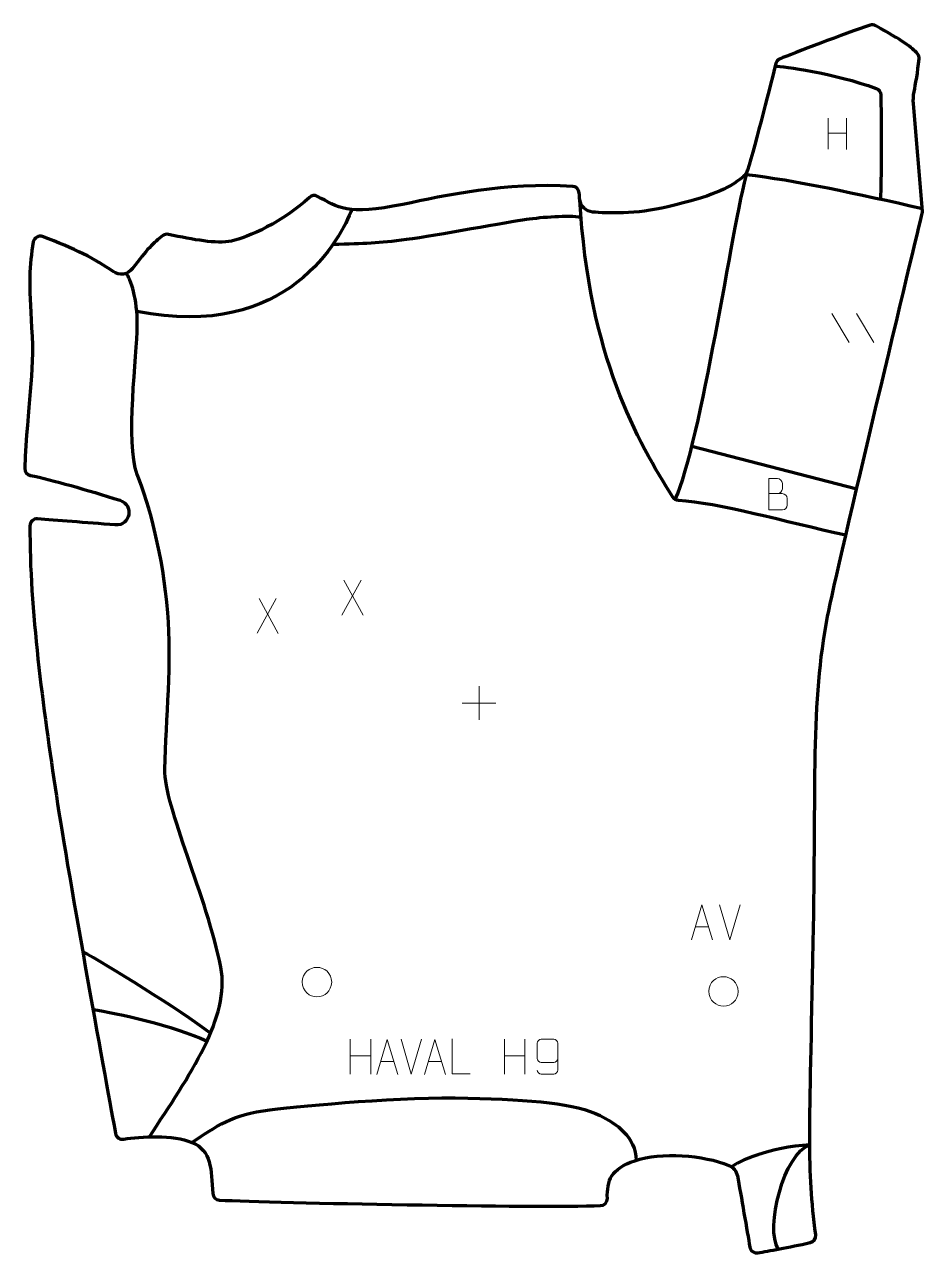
# Model space of a CAD drawing. Header units: millimetres. Extents: x -320 to 320, y -438 to 438.
import ezdxf

# ---------------------------------------------------------------- set-up
doc = ezdxf.new("R2010")
doc.units = ezdxf.units.MM
doc.header["$MEASUREMENT"] = 0
for name, color, linetype in [('layer 1', 7, 'Continuous'), ('layer 2', 7, 'Continuous'), ('layer 3', 7, 'Continuous')]:
    doc.layers.add(name, color=color, linetype=linetype)

msp = doc.modelspace()

# ---------------------------------------------------------------- linework, layer by layer
at = {"layer": 'layer 1', "color": 250, "lineweight": 9}
for points in [[(255.5296, 232.0574), (255.5296, 232.0574), (267.8939, 211.5131), (267.8939, 211.5131)], [(273.2595, 232.0574), (273.2595, 232.0574), (285.6238, 211.5131), (285.6238, 211.5131)], [(-140.7532, 28.87), (-140.7532, 28.87), (-154.4938, 3.9742), (-154.4938, 3.9742)], [(-153.0392, 28.87), (-153.0392, 28.87), (-139.2986, 3.9165), (-139.2986, 3.9165)], [(3.95, -33.8412), (3.95, -33.8412), (3.95, -57.8191), (3.95, -57.8191)], [(-8.0389, -45.8302), (-8.0389, -45.8302), (15.939, -45.8302), (15.939, -45.8302)], [(182.9133, -214.731), (182.9133, -214.731), (175.5915, -189.7774), (175.5915, -189.7774)], [(190.2352, -189.7774), (190.2352, -189.7774), (182.9134, -214.731), (182.9134, -214.731)], [(158.2764, -205.4743), (158.2764, -205.4743), (167.7721, -205.4743), (167.7721, -205.4743)]]:
    msp.add_open_spline(points, degree=3, dxfattribs=at)
for points, knots in [([(155.5538, -214.7237), (155.5538, -214.7237), (162.9248, -189.7702), (162.9248, -189.7702), (162.9248, -189.7702), (162.9248, -189.7702), (170.4947, -214.7237), (170.4947, -214.7237)], [0, 0, 0, 0, 0.33333333, 0.33333333, 0.33333333, 0.33333333, 1, 1, 1, 1]), ([(-122.2073, -244.7728), (-122.1366, -238.1324), (-116.8626, -234.2864), (-111.7073, -234.3834), (-111.7073, -234.3834), (-106.552, -234.2864), (-101.278, -238.3498), (-101.2073, -244.9902), (-101.2073, -244.9902), (-101.5775, -251.3195), (-106.0194, -255.3502), (-111.7073, -255.3796), (-111.7073, -255.3796), (-116.8626, -255.4766), (-122.1366, -251.4132), (-122.2073, -244.7728)], [0, 0, 0, 0, 0.2, 0.2, 0.2, 0.2, 0.4, 0.4, 0.4, 0.4, 0.6, 0.6, 0.6, 0.6, 1, 1, 1, 1]), ([(167.8209, -251.4186), (167.8916, -244.7782), (173.1656, -240.9322), (178.3209, -241.0292), (178.3209, -241.0292), (183.4762, -240.9322), (188.7502, -244.9956), (188.8209, -251.636), (188.8209, -251.636), (188.4507, -257.9653), (184.0088, -261.996), (178.3209, -262.0254), (178.3209, -262.0254), (173.1656, -262.1224), (167.8916, -258.059), (167.8209, -251.4186)], [0, 0, 0, 0, 0.2, 0.2, 0.2, 0.2, 0.4, 0.4, 0.4, 0.4, 0.6, 0.6, 0.6, 0.6, 1, 1, 1, 1])]:
    msp.add_open_spline(points, degree=3, knots=knots, dxfattribs=at)
at = {"layer": 'layer 2', "color": 230, "lineweight": 200}
msp.add_open_spline([(-249.5823, -356.9205), (-252.2981, -357.4087), (-254.8956, -355.6166), (-255.3957, -352.9031), (-255.3957, -352.9031), (-260.9055, -322.9974), (-288.9535, -170.2111), (-297.6537, -111.8698), (-297.6537, -111.8698), (-307.0337, -48.9659), (-316.9499, 21.4365), (-316.4846, 80.6221), (-316.4846, 80.6221), (-316.4617, 83.516), (-313.988, 85.7819), (-311.1022, 85.5635), (-311.1022, 85.5635), (-297.9161, 84.5662), (-276.9082, 82.9226), (-255.616, 81.2434), (-255.616, 81.2434), (-244.9162, 80.3995), (-241.9688, 95.6088), (-252.2081, 98.8269), (-252.2081, 98.8269), (-275.9501, 106.2884), (-300.3948, 113.4255), (-316.2123, 116.5878), (-316.2123, 116.5878), (-318.626, 117.0704), (-320.3306, 119.2347), (-320.2325, 121.6942), (-320.2325, 121.6942), (-318.3599, 168.5319), (-313.0694, 187.6181), (-315.2763, 221.8287), (-315.2763, 221.8287), (-317.3207, 253.5168), (-317.0677, 266.3649), (-314.1037, 283.095), (-314.1037, 283.095), (-313.5608, 286.1607), (-310.3689, 287.986), (-307.4461, 286.9128), (-307.4461, 286.9128), (-285.069, 278.6969), (-269.4114, 270.7316), (-257.1647, 261.9989), (-257.1647, 261.9989), (-252.7214, 258.8305), (-246.5686, 259.7499), (-243.2963, 264.1167), (-243.2963, 264.1167), (-233.3024, 277.4531), (-228.3801, 282.7003), (-221.5994, 287.6198), (-221.5994, 287.6198), (-220.4606, 288.4463), (-219.0234, 288.7554), (-217.6451, 288.4714), (-217.6451, 288.4714), (-199.2734, 284.6861), (-184.085, 281.6032), (-172.5876, 283.7932), (-172.5876, 283.7932), (-161.1896, 285.9641), (-135.2835, 297.9804), (-117.1302, 314.8948), (-117.1302, 314.8948), (-115.5653, 316.3532), (-113.2462, 316.6611), (-111.3599, 315.6522), (-111.3599, 315.6522), (-96.8028, 307.8661), (-90.3671, 301.7594), (-50.3642, 309.9432), (-50.3642, 309.9432), (-20.4916, 316.0547), (22.5341, 325.814), (70.7247, 322.7741), (70.7247, 322.7741), (73.2499, 322.6146), (75.2495, 320.5763), (75.3892, 318.05), (75.3892, 318.05), (75.4904, 316.2236), (75.6492, 314.5946), (75.8351, 313.1637), (75.8351, 313.1637), (76.4394, 308.5176), (80.1668, 304.9126), (84.8309, 304.4709), (84.8309, 304.4709), (95.249, 303.4842), (115.7021, 302.7303), (138.6909, 308.2379), (138.6909, 308.2379), (169.7032, 315.6674), (181.1777, 320.6199), (192.2782, 329.57), (192.2782, 329.57), (193.835, 330.8252), (194.9727, 332.5238), (195.5527, 334.438), (195.5527, 334.438), (201.0666, 352.6385), (212.7958, 399.0753), (215.6286, 410.3459), (215.6286, 410.3459), (216.0226, 411.9133), (217.1455, 413.191), (218.6501, 413.7819), (218.6501, 413.7819), (228.3204, 417.5814), (264.8213, 431.8396), (282.9569, 437.7525), (282.9569, 437.7525), (284.2784, 438.1832), (285.7202, 438.0471), (286.9359, 437.374), (286.9359, 437.374), (305.7072, 426.9829), (312.9889, 421.8934), (316.7142, 417.417), (316.7142, 417.417), (317.563, 416.3974), (317.9705, 415.0826), (317.8519, 413.7615), (317.8519, 413.7615), (317.0084, 404.3621), (315.3426, 395.2223), (314.3234, 390.1652), (314.3234, 390.1652), (313.7632, 387.3853), (313.5957, 384.542), (313.8313, 381.7158), (313.8313, 381.7158), (313.8313, 381.7158), (320.2191, 305.0608), (320.2191, 305.0608), (320.2191, 305.0608), (320.2632, 304.5295), (320.2229, 303.9967), (320.0984, 303.4782), (320.0984, 303.4782), (316.4143, 288.1421), (259.6027, 51.5328), (252.6367, 16.0384), (252.6367, 16.0384), (240.6984, -44.7891), (244.5637, -106.7513), (242.404, -216.4705), (242.404, -216.4705), (239.645, -356.633), (237.959, -376.2809), (244.102, -425.1474), (244.102, -425.1474), (244.4244, -427.7131), (242.7424, -430.1053), (240.2182, -430.6652), (240.2182, -430.6652), (224.7623, -434.0906), (210.2, -436.6839), (202.8682, -437.9288), (202.8682, -437.9288), (200.1409, -438.392), (197.5561, -436.5551), (197.0953, -433.8275), (197.0953, -433.8275), (195.2648, -422.9908), (190.8336, -396.9191), (188.2354, -382.9879), (188.2354, -382.9879), (187.6124, -379.65), (185.3461, -376.8404), (182.1979, -375.5676), (182.1979, -375.5676), (164.0602, -368.2348), (133.9256, -365.7752), (115.064, -372.2342), (115.064, -372.2342), (98.0781, -378.0515), (95.1084, -386.1781), (95.4784, -399.1931), (95.4784, -399.1931), (95.5564, -401.9349), (93.3928, -404.2178), (90.6521, -404.3176), (90.6521, -404.3176), (45.8821, -405.9435), (-142.1588, -402.2697), (-181.2592, -400.3428), (-181.2592, -400.3428), (-183.795, -400.2176), (-185.8302, -398.2145), (-186.0066, -395.6816), (-186.0066, -395.6816), (-187.2064, -378.4431), (-186.849, -364.9292), (-201.0116, -359.1596), (-201.0116, -359.1596), (-214.2859, -353.7515), (-237.3409, -354.7213), (-249.5823, -356.9205)], degree=3, knots=[0, 0, 0, 0, 0.01923077, 0.01923077, 0.01923077, 0.01923077, 0.03846154, 0.03846154, 0.03846154, 0.03846154, 0.05769231, 0.05769231, 0.05769231, 0.05769231, 0.07692308, 0.07692308, 0.07692308, 0.07692308, 0.09615385, 0.09615385, 0.09615385, 0.09615385, 0.11538462, 0.11538462, 0.11538462, 0.11538462, 0.13461538, 0.13461538, 0.13461538, 0.13461538, 0.15384615, 0.15384615, 0.15384615, 0.15384615, 0.17307692, 0.17307692, 0.17307692, 0.17307692, 0.19230769, 0.19230769, 0.19230769, 0.19230769, 0.21153846, 0.21153846, 0.21153846, 0.21153846, 0.23076923, 0.23076923, 0.23076923, 0.23076923, 0.25, 0.25, 0.25, 0.25, 0.26923077, 0.26923077, 0.26923077, 0.26923077, 0.28846154, 0.28846154, 0.28846154, 0.28846154, 0.30769231, 0.30769231, 0.30769231, 0.30769231, 0.32692308, 0.32692308, 0.32692308, 0.32692308, 0.34615385, 0.34615385, 0.34615385, 0.34615385, 0.36538462, 0.36538462, 0.36538462, 0.36538462, 0.38461538, 0.38461538, 0.38461538, 0.38461538, 0.40384615, 0.40384615, 0.40384615, 0.40384615, 0.42307692, 0.42307692, 0.42307692, 0.42307692, 0.44230769, 0.44230769, 0.44230769, 0.44230769, 0.46153846, 0.46153846, 0.46153846, 0.46153846, 0.48076923, 0.48076923, 0.48076923, 0.48076923, 0.5, 0.5, 0.5, 0.5, 0.51923077, 0.51923077, 0.51923077, 0.51923077, 0.53846154, 0.53846154, 0.53846154, 0.53846154, 0.55769231, 0.55769231, 0.55769231, 0.55769231, 0.57692308, 0.57692308, 0.57692308, 0.57692308, 0.59615385, 0.59615385, 0.59615385, 0.59615385, 0.61538462, 0.61538462, 0.61538462, 0.61538462, 0.63461538, 0.63461538, 0.63461538, 0.63461538, 0.65384615, 0.65384615, 0.65384615, 0.65384615, 0.67307692, 0.67307692, 0.67307692, 0.67307692, 0.69230769, 0.69230769, 0.69230769, 0.69230769, 0.71153846, 0.71153846, 0.71153846, 0.71153846, 0.73076923, 0.73076923, 0.73076923, 0.73076923, 0.75, 0.75, 0.75, 0.75, 0.76923077, 0.76923077, 0.76923077, 0.76923077, 0.78846154, 0.78846154, 0.78846154, 0.78846154, 0.80769231, 0.80769231, 0.80769231, 0.80769231, 0.82692308, 0.82692308, 0.82692308, 0.82692308, 0.84615385, 0.84615385, 0.84615385, 0.84615385, 0.86538462, 0.86538462, 0.86538462, 0.86538462, 0.88461538, 0.88461538, 0.88461538, 0.88461538, 0.90384615, 0.90384615, 0.90384615, 0.90384615, 0.92307692, 0.92307692, 0.92307692, 0.92307692, 0.94230769, 0.94230769, 0.94230769, 0.94230769, 0.96153846, 0.96153846, 0.96153846, 0.96153846, 1, 1, 1, 1], dxfattribs=at)
at = {"layer": 'layer 3', "color": 142, "lineweight": 200}
for points, knots in [([(215.1495, 408.442), (220.8081, 408.6622), (256.6711, 403.7159), (287.3518, 392.6118), (287.3518, 392.6118), (289.3098, 391.9035), (290.6182, 390.0457), (290.6411, 387.9636), (290.6411, 387.9636), (290.9996, 355.8168), (290.9773, 329.8227), (290.3363, 313.1634)], [0, 0, 0, 0, 0.25, 0.25, 0.25, 0.25, 0.5, 0.5, 0.5, 0.5, 1, 1, 1, 1]), ([(265.636, 73.9309), (222.2412, 83.3218), (174.1089, 97.2738), (146.1611, 98.6606), (146.1611, 98.6606), (144.5292, 98.7413), (143.0443, 99.6127), (142.1775, 100.9974), (142.1775, 100.9974), (117.374, 140.6242), (82.103, 201.6862), (75.8349, 313.1636)], [0, 0, 0, 0, 0.25, 0.25, 0.25, 0.25, 0.5, 0.5, 0.5, 0.5, 1, 1, 1, 1]), ([(-100.2074, 281.5408), (-77.3491, 282.0357), (-68.384, 282.3345), (-47.7656, 285.0237), (-47.7656, 285.0237), (-27.1467, 287.7132), (26.0438, 297.8733), (37.6978, 299.3672), (37.6978, 299.3672), (49.3522, 300.8613), (67.1988, 302.4181), (76.6532, 300.8927)], [0, 0, 0, 0, 0.25, 0.25, 0.25, 0.25, 0.5, 0.5, 0.5, 0.5, 1, 1, 1, 1]), ([(-231.3024, -355.2097), (-202.6554, -311.4271), (-173.3632, -270.1955), (-180.3433, -234.1314), (-180.3433, -234.1314), (-189.9057, -184.7259), (-220.7882, -119.9548), (-220.1864, -92.8679), (-220.1864, -92.8679), (-219.3894, -57.0094), (-215.1409, -15.9969), (-218.0958, 18.4738), (-218.0958, 18.4738), (-221.6818, 60.309), (-231.1394, 94.9723), (-239.9045, 117.2848), (-239.9045, 117.2848), (-248.67, 139.5966), (-239.9045, 203.3201), (-239.9045, 223.2419), (-239.9045, 223.2419), (-239.9045, 243.1633), (-244.4002, 256.1729), (-247.8321, 260.7372)], [0, 0, 0, 0, 0.14285714, 0.14285714, 0.14285714, 0.14285714, 0.28571429, 0.28571429, 0.28571429, 0.28571429, 0.42857143, 0.42857143, 0.42857143, 0.42857143, 0.57142857, 0.57142857, 0.57142857, 0.57142857, 0.71428571, 0.71428571, 0.71428571, 0.71428571, 1, 1, 1, 1]), ([(-201.0115, -359.1595), (-183.3314, -347.8833), (-172.5738, -339.1178), (-145.2811, -335.9301), (-145.2811, -335.9301), (-117.9888, -332.7428), (-51.0524, -326.3681), (-4.1376, -327.5636), (-4.1376, -327.5636), (42.7781, -328.7585), (72.6009, -331.3807), (90.3903, -340.114), (90.3903, -340.114), (101.3473, -345.4928), (115.9806, -355.4814), (115.9806, -371.9304)], [0, 0, 0, 0, 0.2, 0.2, 0.2, 0.2, 0.4, 0.4, 0.4, 0.4, 0.6, 0.6, 0.6, 0.6, 1, 1, 1, 1]), ([(217.2552, -435.3494), (208.1267, -420.1983), (221.2751, -367.0079), (239.9314, -360.8325), (239.9314, -360.8325), (211.1751, -362.8254), (188.338, -372.785), (184.1643, -376.6433)], [0, 0, 0, 0, 0.33333333, 0.33333333, 0.33333333, 0.33333333, 1, 1, 1, 1])]:
    msp.add_open_spline(points, degree=3, knots=knots, dxfattribs=at)
at = {"layer": 'layer 3', "color": 250, "lineweight": 9}
for points in [[(252.9941, 371.4486), (252.9941, 371.4486), (252.9941, 349.2559), (252.9941, 349.2559)], [(266.1098, 371.4486), (266.1098, 371.4486), (266.1098, 349.0983), (266.1098, 349.0983)], [(253.0116, 360.8062), (253.0116, 360.8062), (266.1098, 360.8062), (266.1098, 360.8062)], [(-80.1552, 41.8635), (-80.1552, 41.8635), (-93.8958, 16.9677), (-93.8958, 16.9677)], [(-92.4412, 41.8635), (-92.4412, 41.8635), (-78.7006, 16.91), (-78.7006, 16.91)], [(-88.0158, -285.6275), (-88.0158, -285.6275), (-88.0158, -310.405), (-88.0158, -310.405)], [(-73.3725, -285.6275), (-73.3725, -285.6275), (-73.3725, -310.581), (-73.3725, -310.581)], [(-44.392, -310.5811), (-44.392, -310.5811), (-51.7138, -285.6275), (-51.7138, -285.6275)], [(-37.0701, -285.6275), (-37.0701, -285.6275), (-44.3919, -310.5811), (-44.3919, -310.5811)], [(21.9842, -285.6275), (21.9842, -285.6275), (21.9842, -310.405), (21.9842, -310.405)], [(36.6275, -285.6275), (36.6275, -285.6275), (36.6275, -310.581), (36.6275, -310.581)], [(-88.0158, -297.5098), (-88.0158, -297.5098), (-73.3725, -297.5094), (-73.3725, -297.5094)], [(21.9842, -297.5098), (21.9842, -297.5098), (36.6275, -297.5094), (36.6275, -297.5094)], [(-66.2597, -301.4116), (-66.2597, -301.4116), (-56.764, -301.4116), (-56.764, -301.4116)], [(-32.2597, -301.4116), (-32.2597, -301.4116), (-22.764, -301.4116), (-22.764, -301.4116)]]:
    msp.add_open_spline(points, degree=3, dxfattribs=at)
at = {"layer": 'layer 3', "color": 142, "lineweight": 200}
for points in [[(143.854, 99.3574), (162.9784, 141.7902), (184.0417, 292.0852), (195.5529, 334.4379)], [(320.2363, 306.8379), (274.148, 317.1454), (228.4368, 327.2514), (194.6538, 330.9908)], [(-86.819, 306.3268), (-94.6807, 286.518), (-131.7347, 211.812), (-240.3285, 233.5424)], [(155.7099, 137.411), (155.7099, 137.411), (273.3486, 106.954), (273.3486, 106.954)], [(-278.8597, -223.1928), (-262.8182, -231.5413), (-209.6722, -264.579), (-187.637, -281.2298)], [(-271.497, -264.4324), (-254.8498, -266.8027), (-213.7473, -275.8889), (-190.1722, -286.9841)]]:
    msp.add_open_spline(points, degree=3, dxfattribs=at)
at = {"layer": 'layer 3', "color": 250, "lineweight": 9}
for points, knots in [([(210.5236, 103.6045), (213.7826, 103.6049), (217.042, 103.6049), (220.3017, 103.6045), (220.3017, 103.6045), (222.071, 103.589), (223.7939, 102.034), (223.7939, 100.1982), (223.7939, 100.1982), (223.7936, 99.1874), (223.7936, 96.4561), (223.7939, 95.445), (223.7939, 95.445), (223.8098, 93.7809), (222.4285, 91.9771), (220.3491, 91.9923), (220.3491, 91.9923), (217.0891, 91.9926), (213.8294, 91.9926), (210.5701, 91.9923), (210.5701, 91.9923), (210.5701, 99.4427), (210.5701, 106.8928), (210.5701, 114.3426), (210.5701, 114.3426), (212.6962, 114.3426), (214.8226, 114.3426), (216.9491, 114.3426), (216.9491, 114.3426), (218.4546, 114.3584), (220.3326, 112.6472), (220.3485, 110.8895), (220.3485, 110.8895), (220.3481, 109.0389), (220.3481, 108.9082), (220.3485, 107.0573), (220.3485, 107.0573), (220.3639, 105.2067), (218.703, 103.589), (216.9026, 103.6045)], [0, 0, 0, 0, 0.09090909, 0.09090909, 0.09090909, 0.09090909, 0.18181818, 0.18181818, 0.18181818, 0.18181818, 0.27272727, 0.27272727, 0.27272727, 0.27272727, 0.36363636, 0.36363636, 0.36363636, 0.36363636, 0.45454545, 0.45454545, 0.45454545, 0.45454545, 0.54545455, 0.54545455, 0.54545455, 0.54545455, 0.63636364, 0.63636364, 0.63636364, 0.63636364, 0.72727273, 0.72727273, 0.72727273, 0.72727273, 0.81818182, 0.81818182, 0.81818182, 0.81818182, 1, 1, 1, 1]), ([(-68.9823, -310.661), (-68.9823, -310.661), (-61.6113, -285.7075), (-61.6113, -285.7075), (-61.6113, -285.7075), (-61.6113, -285.7075), (-54.0414, -310.661), (-54.0414, -310.661)], [0, 0, 0, 0, 0.33333333, 0.33333333, 0.33333333, 0.33333333, 1, 1, 1, 1]), ([(-34.9823, -310.661), (-34.9823, -310.661), (-27.6113, -285.7075), (-27.6113, -285.7075), (-27.6113, -285.7075), (-27.6113, -285.7075), (-20.0414, -310.661), (-20.0414, -310.661)], [0, 0, 0, 0, 0.33333333, 0.33333333, 0.33333333, 0.33333333, 1, 1, 1, 1]), ([(-2.3549, -310.3335), (-2.3549, -310.3335), (-15.304, -310.3335), (-15.304, -310.3335), (-15.304, -310.3335), (-15.304, -310.3335), (-15.304, -285.3799), (-15.304, -285.3799)], [0, 0, 0, 0, 0.33333333, 0.33333333, 0.33333333, 0.33333333, 1, 1, 1, 1]), ([(45.358, -307.5854), (45.3821, -308.9249), (46.7383, -310.5782), (48.3102, -310.5438), (48.3102, -310.5438), (51.295, -310.5435), (54.2802, -310.5435), (57.2656, -310.5438), (57.2656, -310.5438), (58.4847, -310.5588), (60.2129, -309.1212), (60.2179, -307.5854), (60.2179, -307.5854), (60.2176, -301.225), (60.2176, -294.8642), (60.2179, -288.5034), (60.2179, -288.5034), (60.2132, -287.3405), (58.4847, -285.5694), (57.2656, -285.545), (57.2656, -285.545), (54.2802, -285.5453), (51.295, -285.5453), (48.3102, -285.545), (48.3102, -285.545), (47.0321, -285.5888), (45.3624, -287.2033), (45.358, -288.5034), (45.358, -288.5034), (45.358, -292.0868), (45.358, -295.6698), (45.358, -299.2526), (45.358, -299.2526), (45.3965, -300.7308), (46.9792, -302.1637), (48.3102, -302.1616), (48.3102, -302.1616), (51.295, -302.1619), (54.2802, -302.1619), (57.2656, -302.1616), (57.2656, -302.1616), (58.5951, -302.1666), (60.2381, -300.6594), (60.1964, -299.2308)], [0, 0, 0, 0, 0.08333333, 0.08333333, 0.08333333, 0.08333333, 0.16666667, 0.16666667, 0.16666667, 0.16666667, 0.25, 0.25, 0.25, 0.25, 0.33333333, 0.33333333, 0.33333333, 0.33333333, 0.41666667, 0.41666667, 0.41666667, 0.41666667, 0.5, 0.5, 0.5, 0.5, 0.58333333, 0.58333333, 0.58333333, 0.58333333, 0.66666667, 0.66666667, 0.66666667, 0.66666667, 0.75, 0.75, 0.75, 0.75, 0.83333333, 0.83333333, 0.83333333, 0.83333333, 1, 1, 1, 1])]:
    msp.add_open_spline(points, degree=3, knots=knots, dxfattribs=at)

doc.saveas('drawing.dxf')
